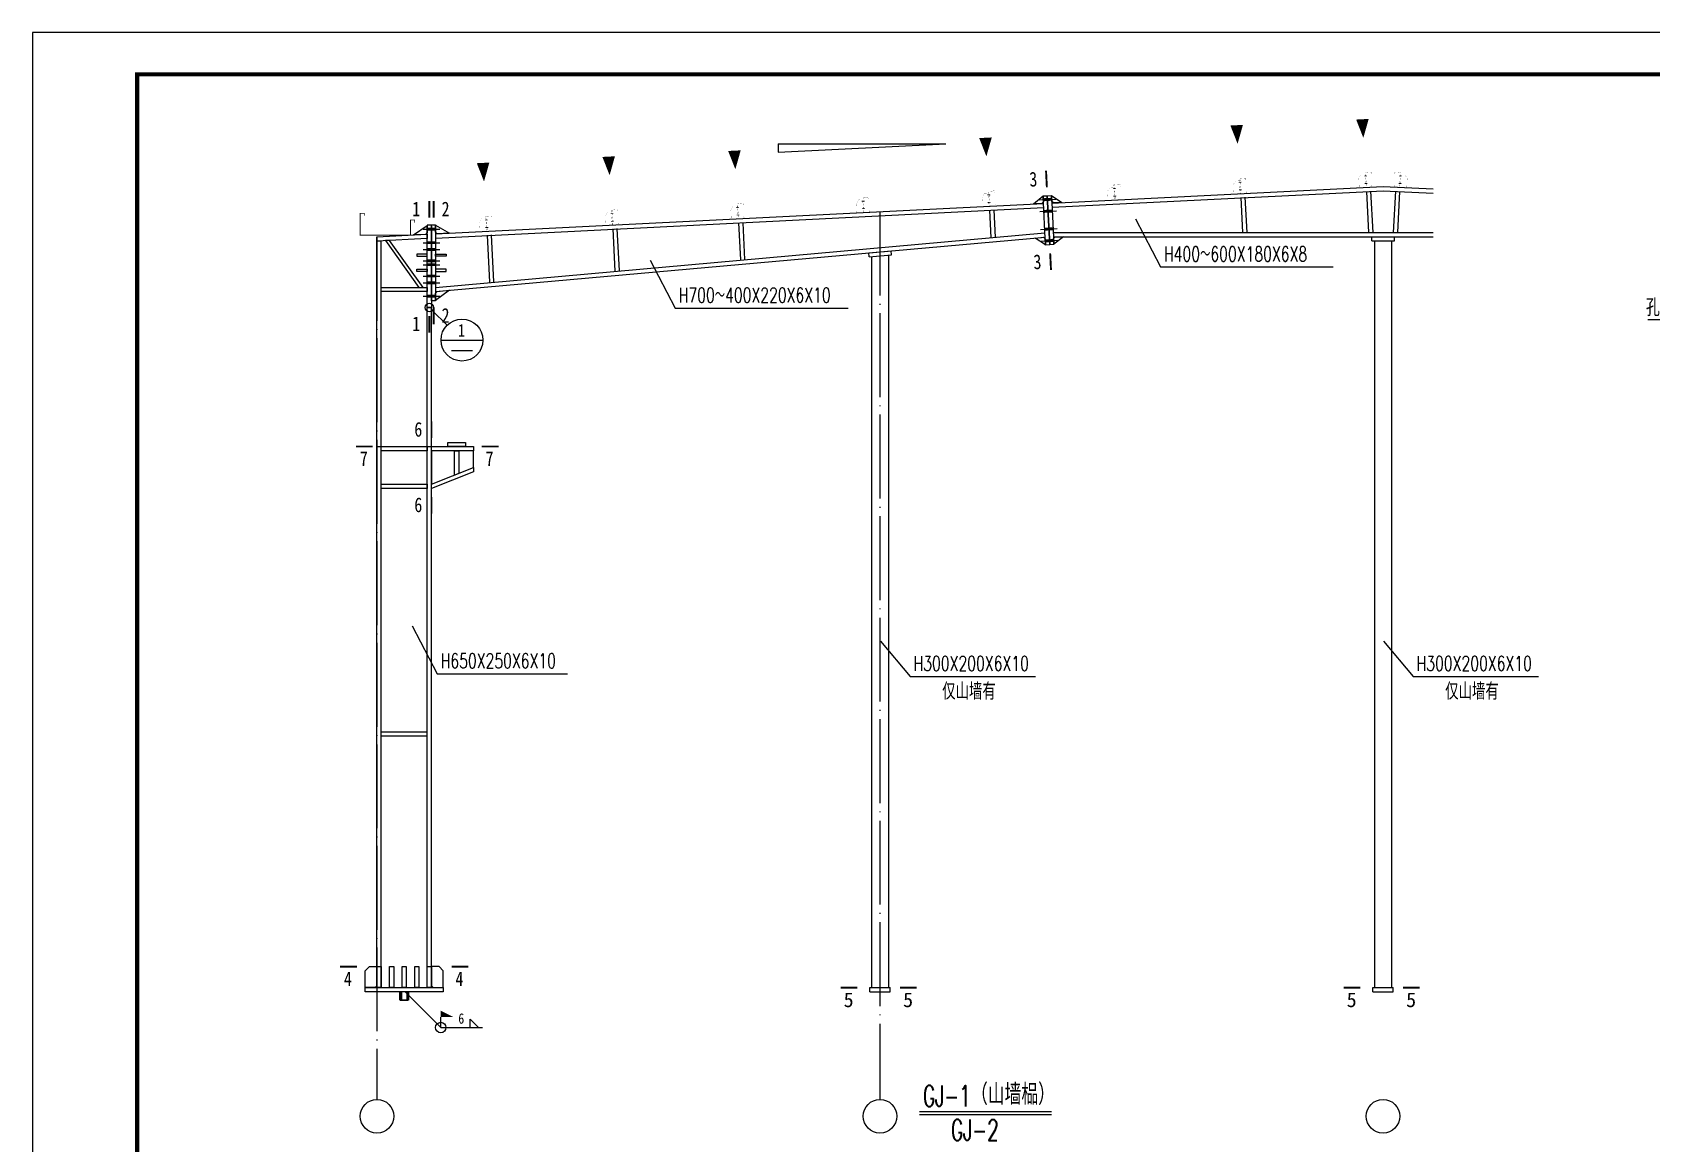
# Model space of a CAD drawing. Extents: x 32177600 to 32582346, y -189249 to 154687.
# Drawn here: x 32508046 to 32546674, y 28960 to 55451 of the extents above; entities that cross this region are included whole.
import ezdxf
from ezdxf.enums import TextEntityAlignment as Align

# ---------------------------------------------------------------- set-up
doc = ezdxf.new("R2010")
doc.units = 0
doc.header["$LTSCALE"] = 1000
doc.header["$MEASUREMENT"] = 0
doc.linetypes.add('ACAD_ISO04W100', pattern=[30.5, 24, -3, 0.5, -3])
doc.linetypes.add('DOTE', pattern=[2.42, 2, -0.2, 0.02, -0.2])
doc.layers.get('0').update_dxf_attribs({"linetype": 'CONTINUOUS'})
for name, color, linetype in [('10', 7, 'CONTINUOUS'), ('112', 253, 'CONTINUOUS'), ('114', 2, 'CONTINUOUS'), ('116', 1, 'CONTINUOUS'), ('13', 2, 'CONTINUOUS'), ('14', 2, 'CONTINUOUS'), ('DOTE', 1, 'ACAD_ISO04W100'), ('PUB_TEXT', 7, 'CONTINUOUS'), ('PUB_TITLE', 4, 'CONTINUOUS'), ('墙线', 30, 'CONTINUOUS'), ('墙线__粗线', 7, 'CONTINUOUS'), ('柱子', 3, 'CONTINUOUS'), ('标注', 4, 'CONTINUOUS'), ('檩托', 151, 'CONTINUOUS'), ('法兰板', 2, 'CONTINUOUS'), ('焊缝标注', 253, 'CONTINUOUS'), ('索引符号标注', 253, 'CONTINUOUS'), ('隅撑', 1, 'CONTINUOUS')]:
    doc.layers.add(name, color=color, linetype=linetype)
doc.layers.add('PUB_WINDW', color=7, linetype='CONTINUOUS', plot=False)
doc.styles.add('_HZTXT', font='txt.shx', dxfattribs={"width": 0.8, "bigfont": 'hztxt.shx'})
doc.styles.add('_TXT', font='SIMPLEX.shx', dxfattribs={"width": 0.6})
doc.styles.add('DX', font='romans.shx', dxfattribs={"bigfont": 'hztxt.shx'})

# ---------------------------------------------------------------- blocks, each defined once
blk = doc.blocks.new('A$C097124DE')
at = {"layer": '檩托'}
for points, const_width in [([(90, 5), (81, 184), (75, 184), (76, 157), (28, 155), (1, 109), (6, 1), (90, 5)], 1), ([(65, 139), (98, 140)], 10), ([(69, 49), (103, 50)], 10), ([(76, 157), (84, 4)], 1)]:
    blk.add_lwpolyline(points, dxfattribs=dict(at, const_width=const_width))
at = {"layer": '檩托', "const_width": 1}
blk.add_lwpolyline([(159, 28), (160, 8), (90, 5), (81, 184), (151, 188), (152, 168), (149, 168), (148, 185), (83, 182), (92, 7), (157, 11), (156, 28)], close=True, dxfattribs=at)
blk = doc.blocks.new('A$C351B0861')
at = {"layer": '隅撑'}
blk.add_lwpolyline([(150, 444, 300, 0, 0), (172, 0, 0, 0, 0)], format="xyseb", dxfattribs=at)

msp = doc.modelspace()

# ---------------------------------------------------------------- linework, layer by layer
for p, q in [((32525841.2, 52594.2), (32529841.2, 52794.2)), ((32525841.2, 52794.2), (32529841.2, 52794.2)), ((32525841.2, 52794.2), (32525841.2, 52594.2)), ((32536872.2, 51516.9, 334.9), (32536914.1, 50679.8, 388.3)), ((32536972.1, 51521.9, 334.9), (32537014.2, 50679.8, 388.6)), ((32539872.1, 51658.7, 206.4), (32539921, 50680, 268.8)), ((32539972, 51663.7, 206.4), (32540021.1, 50680, 269.1)), ((32540561.2, 51663.7, 206.4), (32540512, 50680, 269.1)), ((32540661.1, 51658.7, 206.4), (32540612.2, 50680, 268.8)), ((32530879.7, 51217.3, 334.9), (32530912.7, 50556.4, 377.1)), ((32530979.6, 51222.2, 334.9), (32531012.4, 50565.3, 376.8)), ((32518894.7, 50618, 334.9), (32518950.7, 49496.8, 406.5)), ((32518994.5, 50623, 334.9), (32519050.4, 49505.6, 406.2)), ((32521890.9, 50767.8, 334.9), (32521941.2, 49761.7, 399.1)), ((32521990.8, 50772.8, 334.9), (32522040.9, 49770.5, 398.9)), ((32524891.1, 50909.6, 206.4), (32524935.2, 50026.9, 262.7)), ((32524991, 50914.6, 206.4), (32525034.9, 50035.8, 262.4)), ((32540066.6, 50480, -1175.9), (32540066.6, 32678.6)), ((32540466.6, 50480, -0.1), (32540466.6, 32678.6, 0)), ((32528066.6, 50103.5, -1175.2), (32528066.6, 32678.6)), ((32528466.6, 50138.9, -1174.8), (32528466.6, 32678.6, 0)), ((32516366.6, 38778.5, 200), (32517466.6, 38778.5, 200)), ((32516366.6, 38678.5, 200), (32517466.6, 38678.5, 200)), ((32528026.6, 32578.5, -4.1), (32528506.6, 32578.5, -4.1)), ((32540026.6, 32578.5, -4.1), (32540506.6, 32578.5, -4.1)), ((32529206.7, 29655.6, 197.9), (32532361, 29655.6, 197.9))]:
    msp.add_line(p, q)
at = {"layer": '10', "const_width": 45}
for points, elevation in [([(32532227.6, 52157.6), (32532247.6, 51758.1)], 200), ([(32517516.6, 51431.3), (32517516.6, 51031.3)], 200), ([(32517616.6, 51431.3), (32517616.6, 51031.3)], 200), ([(32532346.1, 49788), (32532326.1, 50187.5)], 200), ([(32517516.6, 48293.4), (32517516.6, 48693.4)], 200), ([(32517616.6, 48493.4), (32517616.6, 48893.4)], 200), ([(32517566.6, 46178.5), (32517566.6, 45778.5)], 200), ([(32515766.6, 45578.5), (32516166.6, 45578.5)], 200), ([(32519166.6, 45578.5), (32518766.6, 45578.5)], 200), ([(32517566.6, 43978.5), (32517566.6, 44378.5)], 200), ([(32515386.6, 33178.5), (32515786.6, 33178.5)], 200), ([(32518446.6, 33178.5), (32518046.6, 33178.5)], 200), ([(32527326.6, 32678.5), (32527726.6, 32678.5)], -6.2), ([(32529145, 32678.5), (32528745, 32678.5)], -6.2), ([(32539326.6, 32678.5), (32539726.6, 32678.5)], -6.2), ([(32541145, 32678.5), (32540745, 32678.5)], -6.2)]:
    msp.add_lwpolyline(points, dxfattribs=dict(at, elevation=elevation))
at = {"layer": '112'}
for centre in [(32516266.6, 29612.3, 200), (32528266.6, 29612.3, 200), (32540266.6, 29612.3, 200)]:
    msp.add_circle(centre, 400, dxfattribs=at)
at = {"layer": '114'}
for p, q in [((32532062.4, 51458.4, 200), (32532461.9, 51478.4, 200)), ((32532076.3, 51178.8, 200), (32532475.8, 51198.7, 200)), ((32517366.6, 50758.5, 200), (32517766.6, 50758.5, 200)), ((32532097.5, 50755.5, 200), (32532497, 50775.5, 200)), ((32517366.6, 50438.4, 200), (32517766.6, 50438.4, 200)), ((32517366.6, 50278.4, 200), (32517766.6, 50278.4, 200)), ((32532111.5, 50475.8, 200), (32532511, 50495.7, 200)), ((32517366.6, 50008.4, 200), (32517766.6, 50008.4, 200)), ((32517366.6, 49913.8, 200), (32517766.6, 49913.8, 200)), ((32517366.6, 49643.8, 200), (32517766.6, 49643.8, 200)), ((32517366.6, 49483.8, 200), (32517766.6, 49483.8, 200)), ((32517366.6, 49163.4, 200), (32517766.6, 49163.4, 200))]:
    msp.add_line(p, q, dxfattribs=at)
at = {"layer": '114', "color": 1, "const_width": 70, "elevation": 200}
for points in [[(32532162.2, 51463.4), (32532362, 51473.4)], [(32532176.2, 51183.8), (32532376, 51193.8)], [(32517466.6, 50758.5), (32517666.6, 50758.5)], [(32532197.4, 50760.5), (32532397.1, 50770.5)], [(32517466.6, 50438.4), (32517666.6, 50438.4)], [(32517466.6, 50278.4), (32517666.6, 50278.4)], [(32532211.4, 50480.7), (32532411.1, 50490.7)], [(32517466.6, 50008.4), (32517666.6, 50008.4)], [(32517466.6, 49913.8), (32517666.6, 49913.8)], [(32517466.6, 49643.8), (32517666.6, 49643.8)], [(32517466.6, 49483.8), (32517666.6, 49483.8)], [(32517466.6, 49163.4), (32517666.6, 49163.4)]]:
    msp.add_lwpolyline(points, dxfattribs=at)
at = {"layer": '116', "const_width": 45, "elevation": 200}
for points in [[(32516816.6, 32578.5), (32516816.6, 32378.5)], [(32516846.6, 32578.5), (32516846.6, 32378.5)], [(32516986.6, 32578.5), (32516986.6, 32378.5)], [(32517016.6, 32578.5), (32517016.6, 32378.5)], [(32516816.6, 32378.5), (32517016.6, 32378.5)]]:
    msp.add_lwpolyline(points, dxfattribs=at)
at = {"layer": '13'}
for p, q in [((32528026.6, 32578.5), (32528026.6, 32678.6)), ((32528026.6, 32678.6), (32528506.6, 32678.6)), ((32528506.6, 32578.5), (32528506.6, 32678.6)), ((32540026.6, 32578.5), (32540026.6, 32678.6)), ((32540026.6, 32678.6), (32540506.6, 32678.6)), ((32540506.6, 32578.5), (32540506.6, 32678.6))]:
    msp.add_line(p, q, dxfattribs=at)
at = {"layer": '14', "elevation": 200}
for points in [[(32531927, 51361.5), (32532157.7, 51553.3)], [(32532164.7, 51413.5), (32532126.8, 51371.5)], [(32532157.7, 51553.3), (32532257.6, 51558.3)], [(32532216.3, 50382.3), (32532157.7, 51553.3)], [(32532157.7, 51553.3), (32532164.7, 51413.5)], [(32532257.6, 51558.3), (32532357.5, 51563.3)], [(32532257.6, 51558.3), (32532316.2, 50387.3)], [(32532316.2, 50387.3), (32532257.6, 51558.3)], [(32532357.5, 51563.3), (32532416, 50392.3)], [(32532364.5, 51423.5), (32532357.5, 51563.3)], [(32532357.5, 51563.3), (32532606.2, 51395.5)], [(32532406.4, 51385.5), (32532364.5, 51423.5)], [(32532606.2, 51395.5), (32532406.4, 51385.5)], [(32532126.8, 51371.5), (32531927, 51361.5)], [(32516266.6, 50578.5), (32517466.6, 50638.5)], [(32517137, 50622), (32517466.6, 50848.5)], [(32517426.6, 50636.5), (32517137, 50622)], [(32517466.6, 50678.5), (32517426.6, 50636.5)], [(32517466.6, 50862.2), (32517566.6, 50862.2)], [(32517466.6, 50848.5), (32517466.6, 50678.5)], [(32517466.6, 48893.4), (32517466.6, 50831.3)], [(32517466.6, 50638.5), (32517466.6, 50538.4)], [(32517566.6, 49053.4), (32517566.6, 50862.2)], [(32517566.6, 50862.2), (32517666.6, 50862.2)], [(32517566.6, 50831.3), (32517566.6, 48893.4)], [(32517666.6, 50862.2), (32517666.6, 49053.4)], [(32517666.6, 50688.5), (32517666.6, 50858.5)], [(32517666.6, 50858.5), (32517996.2, 50665)], [(32517706.5, 50650.5), (32517666.6, 50688.5)], [(32517996.2, 50665), (32517706.5, 50650.5)], [(32516266.6, 50478.4), (32516266.6, 50578.5)], [(32517466.6, 50538.4), (32516266.6, 50478.4)], [(32516566.3, 50493.4), (32516466.5, 50488.4)], [(32516466.5, 50488.4), (32517266.6, 49373.6)], [(32517366.6, 49373.6), (32516566.3, 50493.4)], [(32531967.8, 50549.3), (32532167, 50567.1)], [(32532215.9, 50390.9), (32531967.8, 50549.3)], [(32532167, 50567.1), (32532208.9, 50530.7)], [(32532208.9, 50530.7), (32532215.9, 50390.9)], [(32532316.2, 50387.3), (32532216.3, 50382.3)], [(32532416, 50392.3), (32532316.2, 50387.3)], [(32532408.7, 50539.6), (32532446.7, 50579.5)], [(32532415.7, 50399.8), (32532408.7, 50539.6)], [(32532646.7, 50579.5), (32532415.7, 50399.8)], [(32532446.7, 50579.5), (32532646.7, 50579.5)], [(32517466.6, 50168.4), (32517216.6, 50168.4)], [(32517216.6, 50168.4), (32517216.6, 50118.4)], [(32517216.6, 50118.4), (32517466.6, 50118.4)], [(32517466.6, 50118.4), (32517466.6, 50168.4)], [(32517666.6, 50168.4), (32517916.6, 50168.4)], [(32517666.6, 50118.4), (32517666.6, 50168.4)], [(32517916.6, 50118.4), (32517666.6, 50118.4)], [(32517916.6, 50168.4), (32517916.6, 50118.4)], [(32517216.6, 49753.8), (32517216.6, 49803.8)], [(32517216.6, 49803.8), (32517466.6, 49803.8)], [(32517466.6, 49753.8), (32517216.6, 49753.8)], [(32517466.6, 49803.8), (32517466.6, 49753.8)], [(32517916.6, 49803.8), (32517666.6, 49803.8)], [(32517666.6, 49803.8), (32517666.6, 49753.8)], [(32517666.6, 49753.8), (32517916.6, 49753.8)], [(32517916.6, 49753.8), (32517916.6, 49803.8)], [(32516366.6, 49373.6), (32517466.6, 49373.6)], [(32516366.6, 49273.6), (32516366.6, 49373.6)], [(32517466.6, 49273.6), (32516366.6, 49273.6)], [(32517266.6, 49373.6), (32517366.6, 49373.6)], [(32517466.6, 49373.6), (32517466.6, 49273.6)], [(32517995.3, 49302.8), (32517666.6, 49063.4)], [(32517666.6, 49233.4), (32517706.4, 49277)], [(32517666.6, 49063.4), (32517666.6, 49233.4)], [(32517706.4, 49277), (32517995.3, 49302.8)], [(32517566.6, 48893.4), (32517466.6, 48893.4)], [(32517666.6, 49053.4), (32517566.6, 49053.4)], [(32517956.6, 45678.5), (32518376.6, 45678.5)], [(32517956.6, 45578.5), (32517956.6, 45678.5)], [(32518376.6, 45678.5), (32518376.6, 45578.5)], [(32516366.6, 45578.5), (32517466.6, 45578.5)], [(32516366.6, 45478.5), (32516366.6, 45578.5)], [(32517466.6, 45478.5), (32516366.6, 45478.5)], [(32517466.6, 45578.5), (32517466.6, 45478.5)], [(32517566.6, 45578.5), (32518566.6, 45578.5)], [(32517566.6, 45478.5), (32517566.6, 45578.5)], [(32518566.6, 45478.5), (32517566.6, 45478.5)], [(32517566.6, 45478.5), (32517566.6, 44678.5)], [(32518566.6, 45478.5), (32517566.6, 45478.5)], [(32518376.6, 45578.5), (32517956.6, 45578.5)], [(32518116.6, 44898.5), (32518116.6, 45478.5)], [(32518116.6, 45478.5), (32518216.6, 45478.5)], [(32518216.6, 45478.5), (32518216.6, 44938.5)], [(32518566.6, 45578.5), (32518566.6, 45478.5)], [(32518566.6, 45078.5), (32518566.6, 45478.5)], [(32517566.6, 44678.5), (32518566.6, 45078.5)], [(32517566.6, 44678.5), (32518566.6, 45078.5)], [(32518566.6, 44978.5), (32517566.6, 44578.5)], [(32518216.6, 44938.5), (32518116.6, 44898.5)], [(32518566.6, 45078.5), (32518566.6, 44978.5)], [(32516366.6, 44678.5), (32517466.6, 44678.5)], [(32516366.6, 44578.5), (32516366.6, 44678.5)], [(32517466.6, 44578.5), (32516366.6, 44578.5)], [(32517466.6, 44678.5), (32517466.6, 44578.5)], [(32517566.6, 44578.5), (32517566.6, 44678.5)], [(32515986.6, 33078.5), (32516086.6, 33178.5)], [(32515986.6, 32678.5), (32515986.6, 33078.5)], [(32516086.6, 33178.5), (32516266.6, 33178.5)], [(32516266.6, 33178.5), (32516266.6, 32718.5)], [(32516266.6, 32678.5), (32516266.6, 33178.5)], [(32516266.6, 33178.5), (32516366.6, 33178.5)], [(32516366.6, 33178.5), (32516366.6, 32678.5)], [(32516566.6, 32678.5), (32516566.6, 33178.5)], [(32516566.6, 33178.5), (32516666.6, 33178.5)], [(32516666.6, 33178.5), (32516666.6, 32678.5)], [(32516866.6, 32678.5), (32516866.6, 33178.5)], [(32516866.6, 33178.5), (32516966.6, 33178.5)], [(32516966.6, 33178.5), (32516966.6, 32678.5)], [(32517166.6, 32678.5), (32517166.6, 33178.5)], [(32517166.6, 33178.5), (32517266.6, 33178.5)], [(32517266.6, 33178.5), (32517266.6, 32678.5)], [(32517466.6, 32678.5), (32517466.6, 33178.5)], [(32517466.6, 33178.5), (32517566.6, 33178.5)], [(32517566.6, 33178.5), (32517566.6, 32718.5)], [(32517746.6, 33178.5), (32517566.6, 33178.5)], [(32517566.6, 33178.5), (32517566.6, 32678.5)], [(32517846.6, 33078.5), (32517746.6, 33178.5)], [(32517846.6, 32678.5), (32517846.6, 33078.5)], [(32515986.6, 32578.5), (32515986.6, 32678.5)], [(32515986.6, 32678.5), (32517846.6, 32678.5)], [(32516226.6, 32678.5), (32515986.6, 32678.5)], [(32517846.6, 32578.5), (32515986.6, 32578.5)], [(32516266.6, 32718.5), (32516226.6, 32678.5)], [(32516366.6, 32678.5), (32516266.6, 32678.5)], [(32516666.6, 32678.5), (32516566.6, 32678.5)], [(32516966.6, 32678.5), (32516866.6, 32678.5)], [(32517266.6, 32678.5), (32517166.6, 32678.5)], [(32517566.6, 32678.5), (32517466.6, 32678.5)], [(32517566.6, 32718.5), (32517606.6, 32678.5)], [(32517606.6, 32678.5), (32517846.6, 32678.5)], [(32517846.6, 32678.5), (32517846.6, 32578.5)]]:
    msp.add_lwpolyline(points, dxfattribs=at)
at = {"layer": 'DOTE', "linetype": 'DOTE'}
for p, q in [((32528266.6, 51178.5, 200), (32528266.6, 30012.3, 200)), ((32516266.6, 50578.5, 200), (32516266.6, 30012.3, 200))]:
    msp.add_line(p, q, dxfattribs=at)
at = {"layer": 'PUB_TEXT'}
msp.add_line((32546586.3, 48607.9, -147), (32548156.9, 48602.8, -147), dxfattribs=at)
at = {"layer": 'PUB_TITLE'}
msp.add_lwpolyline([(32508046.3, 13451.5), (32582346.3, 13451.5), (32582346.3, 55451.5), (32508046.3, 55451.5)], close=True, dxfattribs=at)
at = {"layer": 'PUB_TITLE', "const_width": 100}
msp.add_lwpolyline([(32510546.3, 14451.5), (32581346.3, 14451.5), (32581346.3, 54451.5), (32510546.3, 54451.5)], close=True, dxfattribs=at)
at = {"layer": 'PUB_WINDW', "const_width": 33.3, "elevation": 197.9}
msp.add_lwpolyline([(32529206.7, 29718.5), (32532361, 29718.5)], dxfattribs=at)
at = {"layer": '墙线', "const_width": 20, "elevation": 200}
msp.add_lwpolyline([(32515966.6, 51078.5), (32515966.6, 51138.5), (32515866.6, 51138.5), (32515866.6, 50618.5), (32517066.6, 50618.5), (32517066.6, 50978.5), (32517166.6, 50978.5), (32517166.6, 50916.5)], dxfattribs=at)
at = {"layer": '墙线__粗线'}
msp.add_circle((32517516.6, 48893.4, 200), 100, dxfattribs=at)
at = {"layer": '柱子', "elevation": 200}
for points in [[(32532366.5, 51383.5), (32540266.6, 51778.5)], [(32540266.6, 51778.5), (32541464.2, 51718.6)], [(32532371.5, 51283.6), (32540266.6, 51678.4)], [(32540266.6, 51678.4), (32541464.2, 51618.5)], [(32517666.6, 50648.5), (32532166.7, 51373.5)], [(32517666.6, 50548.4), (32532171.7, 51273.7)], [(32517666.6, 49373.8), (32532201.9, 50670.6)], [(32532401.7, 50679.5), (32540266.6, 50680)], [(32540266.6, 50680), (32541464.2, 50679.9)], [(32516266.6, 50478.4), (32516366.6, 50483.4)], [(32516266.6, 45578.5), (32516266.6, 50478.4)], [(32516366.6, 45578.5), (32516366.6, 50483.4)], [(32517666.6, 49273.4), (32532206.9, 50570.6)], [(32532406.7, 50579.5), (32540266.6, 50580)], [(32540266.6, 50580), (32541464.2, 50579.9)], [(32517466.6, 45578.5), (32517466.6, 48893.4)], [(32517466.6, 48893.4), (32517566.6, 48893.4)], [(32517566.6, 45578.5), (32517566.6, 48893.4)], [(32516266.6, 32678.5), (32516266.6, 45578.5)], [(32516266.6, 45578.5), (32516366.6, 45578.5)], [(32516366.6, 32678.5), (32516366.6, 45578.5)], [(32517466.6, 32678.5), (32517466.6, 45578.5)], [(32517466.6, 45578.5), (32517566.6, 45578.5)], [(32517566.6, 32678.5), (32517566.6, 45578.5)]]:
    msp.add_lwpolyline(points, dxfattribs=at)
at = {"layer": '标注'}
for p, q in [((32534364, 51004.3), (32534959.2, 49858.9)), ((32522786.5, 50025), (32523381.7, 48879.6)), ((32534959.2, 49858.9), (32539080.9, 49858.9)), ((32523381.7, 48879.6), (32527503.5, 48879.6)), ((32517108.1, 41305.7), (32517703.3, 40160.2)), ((32528279.3, 40942, -352), (32528983.9, 40099.2, -352)), ((32540279.3, 40942, -352), (32540983.9, 40099.2, -352)), ((32517703.3, 40160.2), (32520808.6, 40160.2)), ((32528983.9, 40099.2, -352), (32531973.9, 40099.2, -352)), ((32540983.9, 40099.2, -352), (32543973.9, 40099.2, -352))]:
    msp.add_line(p, q, dxfattribs=at)
at = {"layer": '法兰板'}
for p, q in [((32527996.7, 50197.7, 200), (32528535.4, 50245.5, 200)), ((32528544.3, 50145.8, -0.2), (32528535.4, 50245.5, 200)), ((32539996.2, 50480, -0.1), (32539996.2, 50580, 200)), ((32539996.2, 50580, 200), (32540536.8, 50580, 200)), ((32539996.2, 50480, -0.1), (32540536.8, 50480, -0.1)), ((32540536.8, 50480, -0.1), (32540536.8, 50580, 200)), ((32528005.5, 50098, -0.2), (32527996.7, 50197.7, 200)), ((32528005.5, 50098, -0.2), (32528544.3, 50145.8, -0.2))]:
    msp.add_line(p, q, dxfattribs=at)
at = {"layer": '焊缝标注'}
for p, q in [((32516941.6, 32578.5, 200), (32517787.8, 31727.6, 200)), ((32517787.8, 31727.6, 200), (32517787.8, 31977.6, 200)), ((32517787.8, 31727.6, 200), (32518787.8, 31727.6, 200)), ((32518487.8, 31927.6, 200), (32518687.8, 31727.6, 200)), ((32518487.8, 31727.6, 200), (32518487.8, 31927.6, 200))]:
    msp.add_line(p, q, dxfattribs=at)
msp.add_circle((32517787.8, 31727.6, 200), 125, dxfattribs=at)
for points in [[(32516941.6, 32578.5, 200), (32517001.5, 32497, 200), (32517022.7, 32518.2, 200)], [(32517787.8, 31977.6, 200), (32518087.8, 31977.6, 200), (32517787.8, 32127.6, 200)]]:
    msp.add_solid(points, dxfattribs=at)
at = {"layer": '索引符号标注'}
for p, q in [((32517587.3, 48822.7, 200), (32517940.9, 48469.2, 200)), ((32517794.4, 48115.6, 200), (32518794.4, 48115.6, 200)), ((32518044.4, 47865.6, 200), (32518544.4, 47865.6, 200))]:
    msp.add_line(p, q, dxfattribs=at)
msp.add_circle((32518294.4, 48115.6, 200), 500, dxfattribs=at)

# ---------------------------------------------------------------- block references
for p in [(32536625.5, 52795.3, 128.6), (32539625.4, 52937.1), (32530633, 52495.7, 128.6), (32521644.2, 52046.2, 128.6), (32524644.4, 52188), (32518648, 51896.4, 128.6)]:
    msp.add_blockref('A$C351B0861', p)
at = {"yscale": 2, "zscale": 2}
for p, xscale in [((32533695.2, 51449.5, 200), 2), ((32536690.9, 51599.3, 200), 2), ((32539687.5, 51749.1, 200), 2), ((32540845.6, 51749.1, 200), -2), ((32524706.5, 51000.1, 200), 2), ((32527702.6, 51149.9, 200), 2), ((32530699, 51299.7, 200), 2), ((32518713.8, 50700.4, 200), 2), ((32521710.5, 50850.3, 200), 2)]:
    msp.add_blockref('A$C097124DE', p, dxfattribs=dict(at, xscale=xscale))

# ---------------------------------------------------------------- texts
at = {"layer": '10', "width": 0.810003}
for p, p2 in [((32531838.4, 51773.1, 200), (32532027.1, 51782.6, 200)), ((32531936.9, 49803.1, 200), (32532125.6, 49812.5, 200))]:
    msp.add_text('3', height=350, rotation=2.8622, dxfattribs=at).set_placement(p, p2, align=Align.FIT)
at = {"layer": '10'}
for s, width, p, p2 in [('1', 1.620003, (32517108.6, 51066.8, 200), (32517297.6, 51066.8, 200)), ('2', 0.81, (32517808.6, 51066.8, 200), (32517997.6, 51066.8, 200)), ('2', 0.81, (32517808.6, 48528.9, 200), (32517997.6, 48528.9, 200)), ('1', 1.619999, (32517108.6, 48328.9, 200), (32517297.6, 48328.9, 200)), ('6', 0.810001, (32517158.6, 45814, 200), (32517347.6, 45814, 200)), ('7', 0.81, (32515858.6, 45114, 200), (32516047.6, 45114, 200)), ('7', 0.81, (32518858.6, 45114, 200), (32519047.6, 45114, 200)), ('6', 0.81, (32517158.6, 44014, 200), (32517347.6, 44014, 200)), ('4', 0.81, (32515478.6, 32714, 200), (32515667.6, 32714, 200)), ('4', 0.81, (32518138.6, 32714, 200), (32518327.6, 32714, 200))]:
    msp.add_text(s, height=350, dxfattribs=dict(at, width=width)).set_placement(p, p2, align=Align.FIT)
for p in [(32527399.7, 32214, -6.2), (32528818.1, 32214, -6.2), (32539399.7, 32214, -6.2), (32540818.1, 32214, -6.2)]:
    msp.add_text('5', height=350, dxfattribs=at).set_placement(p)
at = {"layer": 'PUB_TEXT', "linetype": 'ACAD_ISO04W100', "style": '_HZTXT', "width": 0.8}
msp.add_text('孔', height=414.7, rotation=359.99991, dxfattribs=at).set_placement((32546538.5, 48685.7, -147))
at = {"layer": 'PUB_TEXT'}
for s, height, style, width, p in [('仅山墙有', 400, '_HZTXT', 0.8, (32529749.4, 39542.6, -352)), ('仅山墙有', 400, '_HZTXT', 0.8, (32541749.4, 39542.6, -352)), ('GJ-1', 500, '_TXT', 0.64, (32529292.6, 29844.2, 197.9)), ('（山墙榀）', 500, '_HZTXT', 0.8, (32530438.7, 29886.6, 197.9)), ('GJ-2', 500, '_TXT', 0.64, (32529960.6, 29036.6, 197.9))]:
    msp.add_text(s, height=height, dxfattribs=dict(at, style=style, width=width)).set_placement(p)
at = {"layer": '标注', "style": 'DX', "width": 0.7}
for s, p in [('H400～600X180X6X8', (32535041.8, 49993.5)), ('H700～400X220X6X10', (32523464.4, 49014.2)), ('H650X250X6X10', (32517785.9, 40294.9)), ('H300X200X6X10', (32529066.6, 40233.9, -352)), ('H300X200X6X10', (32541066.6, 40233.9, -352))]:
    msp.add_text(s, height=350, dxfattribs=at).set_placement(p)
at = {"layer": '焊缝标注', "width": 0.839996}
msp.add_text('6', height=250, dxfattribs=at).set_placement((32518207.8, 31817.6, 200), (32518347.8, 31817.6, 200), align=Align.FIT)
at = {"layer": '索引符号标注', "width": 1.679993}
msp.add_text('1', height=300, dxfattribs=at).set_placement((32518198.4, 48199.6, 200), (32518366.4, 48199.6, 200), align=Align.FIT)

doc.saveas('drawing.dxf')
